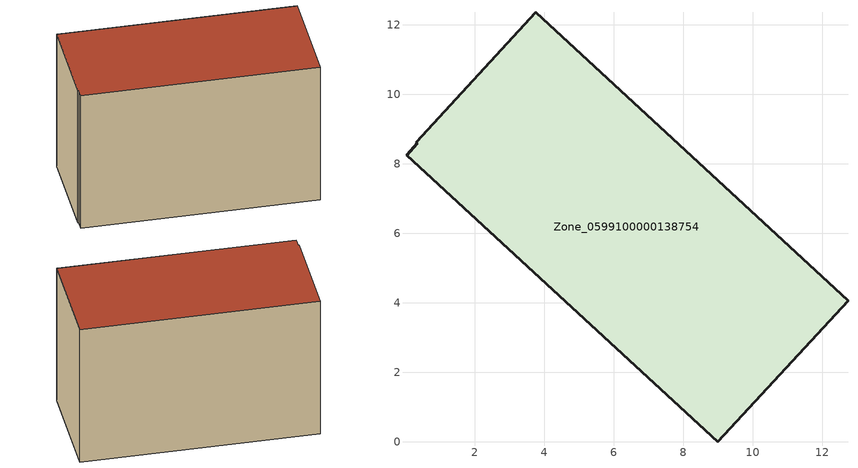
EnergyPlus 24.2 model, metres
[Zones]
Zone_0599100000138754
 floor ground (C_G): 0.35,8.59 0.32,8.63 3.75,12.37 12.74,4.07 9,0 0.04,8.25 z0
 wall outside (C_F): 9,0 12.74,4.07 3.75,12.37 0.32,8.63 0.35,8.59 0.04,8.25 9,0 z0:7.97
 roof outside (C_R): 0.35,8.59 0.04,8.25 9,0 12.74,4.07 3.75,12.37 0.32,8.63 z7.97
[BUILDING]
Pand.0599100000138754: North Axis=0; Terrain=City; Loads Convergence Tolerance Value=0.04; Temperature Convergence Tolerance Value=0.4; Solar Distribution=FullExterior; Maximum Number of Warmup Days=25; Minimum Number of Warmup Days=1
[Site:Location]
Rotterdam.The.Hague.AP_ZH_NLD Design_Conditions: Latitude=51.96; Longitude=4.45; Time Zone=1; Elevation=-4.5
[SITE:GROUNDTEMPERATURE:BUILDINGSURFACE]
18, 18, 18, 18, 18, 18, 18, 18, 18, 18, 18, 18
[MATERIAL] Thermal Absorptance=0.9; Solar Absorptance=0.7; Visible Absorptance=0.7
Name | Roughness | Thickness | Conductivity | Density | Specific Heat
G.TC.1975-1991 | MediumSmooth | 0.15 | 0.288461 | 540 | 1210
F.TC.1975-1991 | Rough | 0.3 | 0.230769 | 1920 | 840
R.TC.1975-1991 | MediumRough | 0.2 | 0.153846 | 1500 | 1000
[CONSTRUCTION]
C_G: G.TC.1975-1991
C_F: F.TC.1975-1991
C_R: R.TC.1975-1991
[ZONE]
Zone_0599100000138754: Type=1; Multiplier=1; Ceiling Height=Autocalculate; Volume=Autocalculate; Floor Area=autocalculate; Part of Total Floor Area=Yes
[ZONEINFILTRATION:DESIGNFLOWRATE]
Infil_Zone_0599100000138754: Zone or ZoneList or Space or SpaceList=Zone_0599100000138754; Schedule=AlwaysOn; Design Flow Rate Calculation Method=Flow/Area; Flow Rate per Floor Area=0.003; Constant Term Coefficient=1; Temperature Term Coefficient=0; Velocity Term Coefficient=0; Velocity Squared Term Coefficient=0
[HVACTEMPLATE:ZONE:IDEALLOADSAIRSYSTEM]
Zone_0599100000138754: Maximum Heating Supply Air Temperature=50; Minimum Cooling Supply Air Temperature=13; Maximum Heating Supply Air Humidity Ratio=0.0156; Minimum Cooling Supply Air Humidity Ratio=0.0077; Heating Limit=NoLimit; Cooling Limit=NoLimit; Dehumidification Control Type=ConstantSensibleHeatRatio; Cooling Sensible Heat Ratio=0.7; Dehumidification Setpoint=60; Humidification Control Type=None; Humidification Setpoint=30; Outdoor Air Method=None; Outdoor Air Flow Rate per Person=0.00944; Outdoor Air Flow Rate per Zone Floor Area=0; Outdoor Air Flow Rate per Zone=0; Demand Controlled Ventilation Type=None; Outdoor Air Economizer Type=NoEconomizer; Heat Recovery Type=None; Sensible Heat Recovery Effectiveness=0.7; Latent Heat Recovery Effectiveness=0.65
[ZONECONTROL:THERMOSTAT]
ThermostatControl_Zone_0599100000138754: Zone or ZoneList=Zone_0599100000138754; Control Type Schedule=DualSetpointControlType; Control 1=Thermostat_Zone_0599100000138754; Temperature Difference Between Cutout And Setpoint=0
[THERMOSTATSETPOINT:DUALSETPOINT]
Thermostat_Zone_0599100000138754: Heating Setpoint Temperature Schedule=HeatingSetpoint_Zone_0599100000138754; Cooling Setpoint Temperature Schedule=CoolingSetpoint_Zone_0599100000138754
[SCHEDULE:COMPACT]
HeatingSetpoint_Zone_0599100000138754: Through: 12/31, For: AllDays, Until: 24:00, 21
CoolingSetpoint_Zone_0599100000138754: Through: 12/31, For: AllDays, Until: 24:00, 24
DualSetpointControlType: Through: 12/31, For: AllDays, Until: 24:00, 4
AlwaysOn: Through: 12/31, For: AllDays, Until: 24:00, 1
